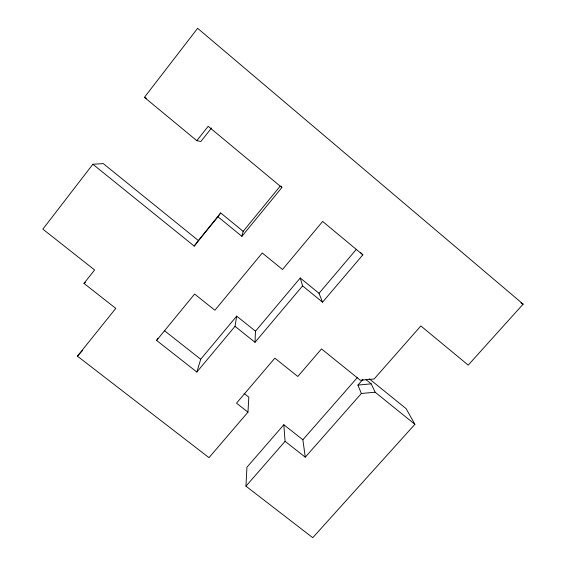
<?xml version="1.0" encoding="UTF-8"?>
<svg xmlns="http://www.w3.org/2000/svg" width="566" height="566" viewBox="0 0 566 566"><rect width="100%" height="100%" fill="white"/><g stroke="black" fill="none" stroke-linecap="round" stroke-linejoin="round"><path stroke-width="0.85" d="M255.485 331.188L236.687 316.125L235.024 326.334L255.011 342.303L255.485 331.188L300.249 277.991L319.012 293.329L322.542 302.166L362.841 254.856L360.45 252.415M245.962 486.173L246.939 467.226L283.821 424.748L302.867 439.754L305.279 457.172L361.363 393.49L375.138 392.217L414.892 424.316L312.757 537.7L245.962 486.173L285.08 441.317L283.821 424.748M92.859 164.26L194.202 246.097L198.341 240.529L103.267 163.595L92.859 164.26L42.86 229.145L94.607 269.975L83.98 283.41L115.782 308.385L77.415 356.156L208.988 457.653L247.958 412.161L248.835 397.176L244.116 393.455M243.175 231.338L220.676 212.943L217.945 216.778L241.894 236.333L243.175 231.338L280.177 186.136M157.857 338.235L156.605 340.435L196.841 372.032L200.718 359.254L236.687 316.125M211.578 127.966L200.895 141.458L196.819 140.679L144.422 97.345L197.626 28.3L523.14 304.133L468.216 365.112L420.849 325.945L374.154 378.972L360.337 380.26L321.53 348.925L297.794 376.482L274.85 358.151L236.503 403.169L247.958 412.161M196.819 140.679L208.189 126.296L281.868 187.544L241.894 236.333M198.341 240.529L220.676 212.943M194.202 246.097L217.945 216.778M156.605 340.435L194.612 294.044L214.889 310.246L262.277 252.974L282.519 269.494L322.655 221.448L362.841 254.856M196.841 372.032L235.024 326.334M255.011 342.303L302.598 285.887L300.249 277.991M319.012 293.329L356.29 249.429M302.867 439.754L357.578 377.317M361.363 393.49L357.924 385.078L362.962 379.347M77.415 356.156L82.565 350.531M83.98 283.41L85.402 282.384M357.924 385.078L371.218 383.847L375.138 392.217M144.422 97.345L146.629 98.385M520.932 302.852L523.14 304.133M285.08 441.317L305.279 457.172M164.246 330.516L200.718 359.254M369.173 378.76L406.119 408.645L414.892 424.316M366.025 379.645L371.218 383.847M302.598 285.887L322.542 302.166M281.111 186.157L281.868 187.544"/></g></svg>
